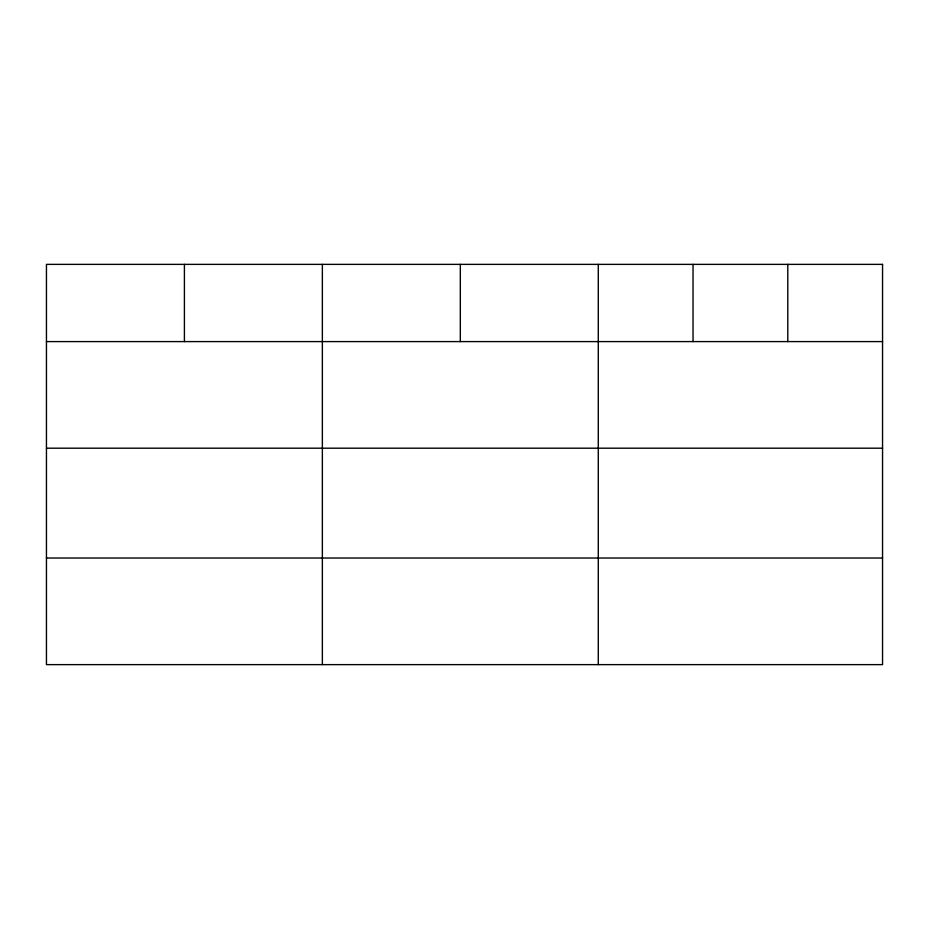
<?xml version="1.0" encoding="UTF-8"?>
<svg xmlns="http://www.w3.org/2000/svg" width="929" height="929" viewBox="0 0 929 929"><rect width="100%" height="100%" fill="white"/><g stroke="black" fill="none" stroke-linecap="round" stroke-linejoin="round"><path stroke-width="1.39" d="M46.45 341.593L882.55 341.593M46.45 448.196L882.55 448.196M46.45 558.027L882.55 558.027M787.792 264.37L787.792 341.593M693.034 264.37L693.034 341.593M598.276 264.37L598.276 664.63M460.319 264.37L460.319 341.593M322.363 264.37L322.363 664.63M184.406 264.37L184.406 341.593M882.55 264.37L46.45 264.37L46.45 664.63L882.55 664.63L882.55 264.37"/></g></svg>
